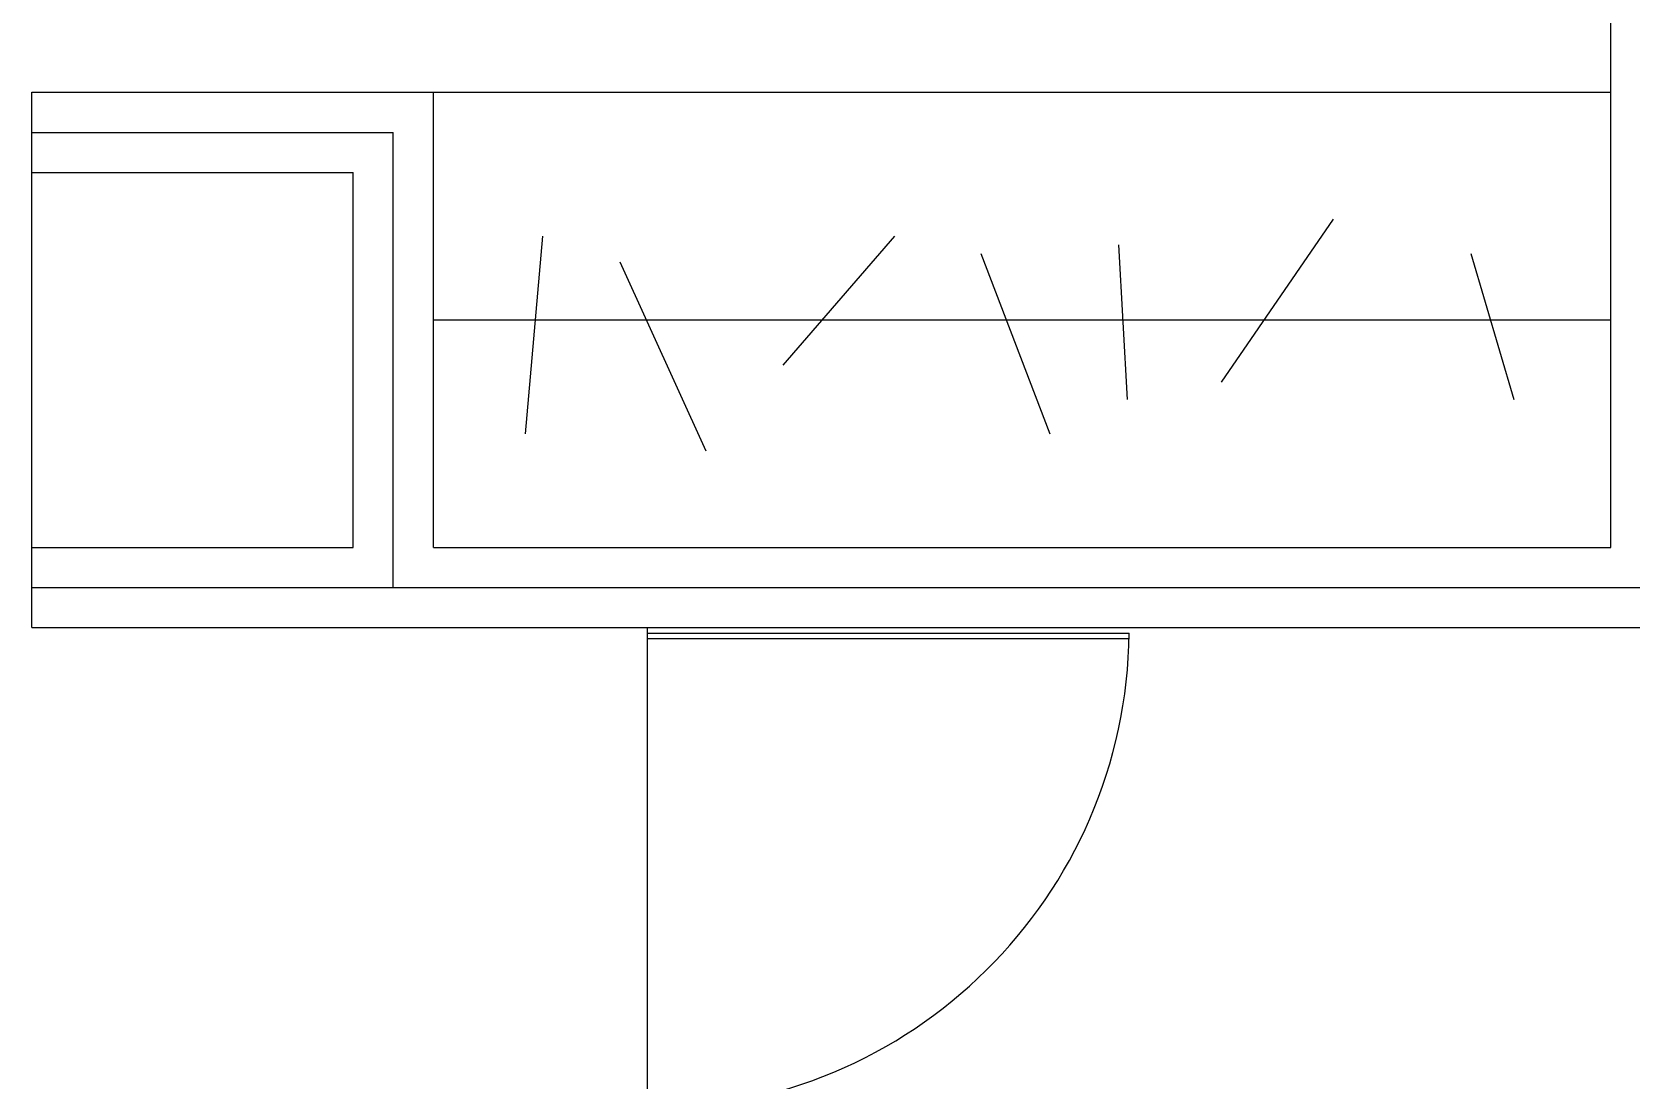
# Model space of a CAD drawing. Header units: millimetres. Extents: x 686.5 to 717.1, y 236.1 to 261.6.
# Drawn here: x 704.688 to 705.435, y 242.154 to 242.643 of the extents above; entities that cross this region are included whole.
import ezdxf

# ---------------------------------------------------------------- set-up
doc = ezdxf.new("R2010")
doc.units = ezdxf.units.MM
doc.linetypes.add('ACAD_ISO04W100', pattern=[30.5, 24, -3, 0.5, -3])
for name, color, linetype in [('EJE', 4, 'ACAD_ISO04W100'), ('MUE', 2, 'Continuous'), ('MURO1', 3, 'Continuous'), ('PUERTAS', 191, 'Continuous')]:
    doc.layers.add(name, color=color, linetype=linetype)

msp = doc.modelspace()

# ---------------------------------------------------------------- linework, layer by layer
at = {"layer": 'EJE'}
for p, q in [((704.68824, 242.596), (704.85699, 242.596)), ((704.85699, 242.3835), (704.85699, 242.596)), ((704.68824, 242.3835), (705.44449, 242.3835))]:
    msp.add_line(p, q, dxfattribs=at)
at = {"layer": 'MUE'}
for p, q in [((704.87574, 242.61475), (705.42574, 242.61475)), ((705.2439, 242.47936), (705.2961, 242.55555)), ((704.92667, 242.54753), (704.91864, 242.4553)), ((705.0391, 242.48738), (705.09131, 242.54753)), ((705.19571, 242.54352), (705.19973, 242.47134)), ((704.96281, 242.5355), (705.00296, 242.44728)), ((705.13146, 242.53951), (705.16359, 242.4553)), ((705.36035, 242.53951), (705.38042, 242.47134)), ((704.87574, 242.5085), (705.42574, 242.5085))]:
    msp.add_line(p, q, dxfattribs=at)
at = {"layer": 'MURO1'}
for p, q in [((705.42574, 242.40225), (705.42574, 243.40225)), ((704.68824, 242.61475), (704.87574, 242.61475)), ((704.68824, 242.36475), (704.68824, 242.61475)), ((704.87574, 242.40225), (704.87574, 242.61475)), ((704.68824, 242.57725), (704.83824, 242.57725)), ((704.68824, 242.57725), (704.83824, 242.57725)), ((704.83824, 242.40225), (704.83824, 242.57725)), ((704.68824, 242.40225), (704.83824, 242.40225)), ((704.87574, 242.40225), (705.42574, 242.40225)), ((704.68824, 242.36475), (705.46324, 242.36475))]:
    msp.add_line(p, q, dxfattribs=at)
at = {"layer": 'PUERTAS'}
for p, q in [((704.97574, 242.13975), (704.97574, 242.36475)), ((704.97574, 242.36225), (705.20072, 242.36225)), ((704.97574, 242.35975), (705.20068, 242.35975))]:
    msp.add_line(p, q, dxfattribs=at)
msp.add_arc((704.97574, 242.36475), 0.225, 270, 359.36337, dxfattribs=at)

doc.saveas('drawing.dxf')
